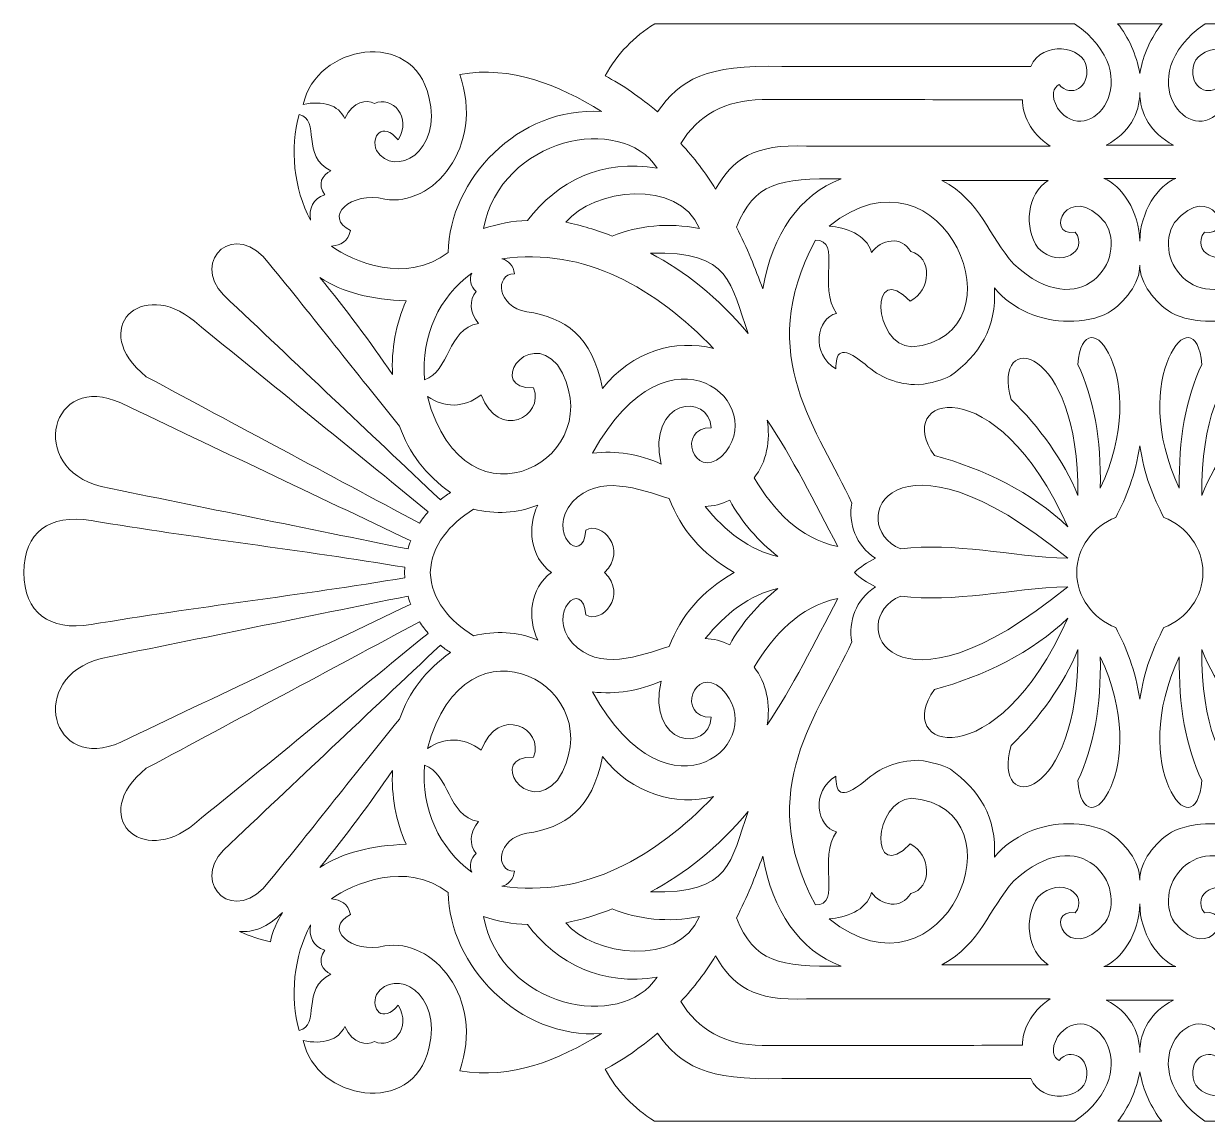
# Model space of a CAD drawing. Header units: millimetres. Extents: x -1200 to 1200, y -590 to 590.
# Drawn here: x -1200 to 73, y -590 to 590 of the extents above; entities that cross this region are included whole.
import ezdxf

# ---------------------------------------------------------------- set-up
doc = ezdxf.new("R2010")
doc.units = ezdxf.units.MM
doc.header["$MEASUREMENT"] = 0
doc.layers.add('Layer 1', color=7, linetype='Continuous')

msp = doc.modelspace()

# ---------------------------------------------------------------- linework, layer by layer
at = {"layer": 'Layer 1', "color": 250, "lineweight": 20}
for points, knots in [([(-764.5402, 511.4964), (-749.1203, 451.394), (-801.4319, 423.568), (-820.7115, 453.7083), (-827.1364, 469.326), (-814.4707, 485.1188), (-797.5821, 465.1618), (-781.8081, 489.6138), (-804.1816, 512.7126), (-822.9916, 504.2164), (-831.8153, 508.5101), (-845.455, 507.2917), (-854.8546, 488.0688), (-861.4617, 502.7357), (-878.7166, 507.4204), (-899.4601, 503.167), (-886.0508, 567.1443), (-781.3156, 585.7772), (-764.5402, 511.4964)], [0, 0, 0, 0, 0.166666667, 0.166666667, 0.166666667, 0.333333333, 0.333333333, 0.333333333, 0.5, 0.5, 0.5, 0.666666667, 0.666666667, 0.666666667, 0.833333333, 0.833333333, 0.833333333, 1, 1, 1, 1]), ([(-70.2393, 589.9734), (12.3614, 532.3275), (-54.8075, 452.8425), (-88.5153, 499.0153), (-96.103, 512.9263), (-93.1711, 521.5096), (-86.857, 524.4098), (-74.5289, 510.11), (-53.5604, 521.211), (-57.3937, 543.1474), (-60.6829, 566.3179), (-105.4246, 572.1525), (-117.1788, 543.922), (-206.4481, 543.9209), (-295.7174, 543.9209), (-384.9855, 543.922), (-466.5146, 546.3867), (-494.28, 529.8421), (-518.4797, 495.1446), (-537.3161, 510.7581), (-556.1536, 524.4368), (-574.9888, 533.8559), (-561.9906, 557.7096), (-543.7234, 575.9174), (-521.5803, 589.9734), (-521.5803, 589.9734), (-70.2393, 589.9734), (-70.2393, 589.9734)], [0, 0, 0, 0, 0.111111111, 0.111111111, 0.111111111, 0.222222222, 0.222222222, 0.222222222, 0.333333333, 0.333333333, 0.333333333, 0.444444444, 0.444444444, 0.444444444, 0.555555556, 0.555555556, 0.555555556, 0.666666667, 0.666666667, 0.666666667, 0.777777778, 0.777777778, 0.777777778, 0.888888889, 0.888888889, 0.888888889, 1, 1, 1, 1]), ([(23.7998, 589.9734), (11.9479, 575.3741), (3.7801, 557.1798), (-0.05, 536.5258), (-3.8789, 557.1798), (-12.0478, 575.3741), (-23.8986, 589.9734), (-23.8986, 589.9734), (23.7998, 589.9734), (23.7998, 589.9734)], [0, 0, 0, 0, 0.333333333, 0.333333333, 0.333333333, 0.666666667, 0.666666667, 0.666666667, 1, 1, 1, 1]), ([(521.4804, 589.9734), (543.6236, 575.9174), (561.8907, 557.7096), (574.8888, 533.8559), (556.0536, 524.4368), (537.2161, 510.7581), (518.3798, 495.1446), (494.18, 529.8421), (466.4147, 546.3867), (384.8866, 543.922), (295.6174, 543.9209), (206.3493, 543.9209), (117.079, 543.922), (105.3246, 572.1525), (60.5831, 566.3179), (57.2937, 543.1474), (53.4615, 521.211), (74.4289, 510.11), (86.757, 524.4098), (93.0712, 521.5096), (96.003, 512.9263), (88.4153, 499.0153), (54.7075, 452.8425), (-12.4603, 532.3275), (70.1394, 589.9734), (70.1394, 589.9734), (521.4804, 589.9734), (521.4804, 589.9734)], [0, 0, 0, 0, 0.111111111, 0.111111111, 0.111111111, 0.222222222, 0.222222222, 0.222222222, 0.333333333, 0.333333333, 0.333333333, 0.444444444, 0.444444444, 0.444444444, 0.555555556, 0.555555556, 0.555555556, 0.666666667, 0.666666667, 0.666666667, 0.777777778, 0.777777778, 0.777777778, 0.888888889, 0.888888889, 0.888888889, 1, 1, 1, 1]), ([(-731.1218, 535.4993), (-675.0834, 544.9361), (-625.9272, 524.4461), (-578.6982, 495.5759), (-668.5574, 501.2933), (-742.3267, 422.221), (-743.6594, 343.9917), (-789.0863, 309.2922), (-846.0496, 334.3569), (-869.0295, 350.8528), (-858.6923, 352.1003), (-851.8734, 355.2192), (-848.5744, 367.695), (-878.2691, 381.5252), (-849.0164, 410.4295), (-811.6221, 401.3816), (-760.5961, 392.4395), (-704.0683, 457.1083), (-731.1218, 535.4993)], [0, 0, 0, 0, 0.166666667, 0.166666667, 0.166666667, 0.333333333, 0.333333333, 0.333333333, 0.5, 0.5, 0.5, 0.666666667, 0.666666667, 0.666666667, 0.833333333, 0.833333333, 0.833333333, 1, 1, 1, 1]), ([(36.0006, 459.5283), (11.9676, 459.5283), (-12.0675, 459.5283), (-36.1006, 459.5283), (-11.8591, 472.2562), (-0.062, 492.7836), (-0.05, 516.0483), (-0.0379, 492.7836), (11.7592, 472.2562), (36.0006, 459.5283)], [0, 0, 0, 0, 0.333333333, 0.333333333, 0.333333333, 0.666666667, 0.666666667, 0.666666667, 1, 1, 1, 1]), ([(-96.4088, 458.28), (-183.6962, 458.28), (-270.9835, 458.28), (-358.2709, 458.28), (-414.906, 461.0433), (-438.2689, 444.0994), (-456.1071, 412.0326), (-466.7713, 429.4917), (-479.2407, 445.8145), (-493.5155, 460.9997), (-475.5478, 491.4792), (-445.5506, 507.7407), (-406.2282, 508.507), (-312.8668, 508.3898), (-219.5055, 508.2716), (-126.144, 508.1534), (-126.2099, 492.4994), (-118.2066, 472.8245), (-96.4088, 458.28)], [0, 0, 0, 0, 0.166666667, 0.166666667, 0.166666667, 0.333333333, 0.333333333, 0.333333333, 0.5, 0.5, 0.5, 0.666666667, 0.666666667, 0.666666667, 0.833333333, 0.833333333, 0.833333333, 1, 1, 1, 1]), ([(-876.332, 405.8112), (-889.7634, 402.0141), (-893.2391, 390.8996), (-891.7508, 378.74), (-909.8315, 412.4059), (-913.8699, 456.4851), (-903.8659, 492.234), (-880.3704, 487.2009), (-902.5805, 446.7663), (-869.7239, 431.8423), (-879.4525, 427.1577), (-884.4089, 417.9595), (-876.332, 405.8112)], [0, 0, 0, 0, 0.25, 0.25, 0.25, 0.5, 0.5, 0.5, 0.75, 0.75, 0.75, 1, 1, 1, 1]), ([(-518.8273, 434.757), (-578.1892, 444.7869), (-625.8493, 420.8098), (-658.5315, 378.3305), (-674.274, 378.2278), (-690.0151, 374.7138), (-705.7563, 369.6496), (-686.5724, 468.0848), (-557.9084, 494.0247), (-518.8273, 434.757)], [0, 0, 0, 0, 0.333333333, 0.333333333, 0.333333333, 0.666666667, 0.666666667, 0.666666667, 1, 1, 1, 1]), ([(-288.3534, 343.887), (-294.4779, 364.1001), (-316.3316, 370.5952), (-334.1622, 372.3621), (-209.6507, 471.6123), (-121.2754, 254.3411), (-245.0553, 242.4427), (-287.8346, 244.6284), (-290.5558, 336.9783), (-246.9374, 291.6816), (-224.1372, 302.6581), (-223.047, 339.558), (-246.3101, 345.0732), (-255.9323, 362.1311), (-278.7324, 358.3993), (-288.3534, 343.887)], [0, 0, 0, 0, 0.2, 0.2, 0.2, 0.4, 0.4, 0.4, 0.6, 0.6, 0.6, 0.8, 0.8, 0.8, 1, 1, 1, 1]), ([(-617.2109, 376.4703), (-588.5166, 411.8666), (-495.9274, 424.7842), (-473.5714, 369.6496), (-507.6226, 376.6258), (-538.5598, 372.8017), (-567.3639, 361.5888), (-583.9792, 368.2021), (-600.5957, 373.1636), (-617.2109, 376.4703)], [0, 0, 0, 0, 0.333333333, 0.333333333, 0.333333333, 0.666666667, 0.666666667, 0.666666667, 1, 1, 1, 1]), ([(-321.06, 423.0433), (-366.125, 406.2062), (-395.0739, 363.7963), (-405.4418, 304.8398), (-413.4999, 326.9659), (-422.43, 349.0932), (-433.7742, 371.2205), (-414.5802, 418.8003), (-388.0949, 423.992), (-321.06, 423.0433)], [0, 0, 0, 0, 0.333333333, 0.333333333, 0.333333333, 0.666666667, 0.666666667, 0.666666667, 1, 1, 1, 1]), ([(-98.5114, 421.5429), (-121.6352, 407.0524), (-124.9036, 370.7041), (-109.4278, 348.6266), (-84.6886, 325.2385), (-54.6133, 346.1049), (-69.408, 365.8244), (-104.3343, 360.5509), (-76.9275, 423.148), (-37.3937, 376.1426), (-11.9271, 337.3919), (-62.859, 264.7058), (-135.6216, 331.4298), (-162.7858, 362.156), (-170.3055, 398.3839), (-212.7503, 421.5429), (-174.6707, 421.5429), (-136.5899, 421.5429), (-98.5114, 421.5429)], [0, 0, 0, 0, 0.166666667, 0.166666667, 0.166666667, 0.333333333, 0.333333333, 0.333333333, 0.5, 0.5, 0.5, 0.666666667, 0.666666667, 0.666666667, 0.833333333, 0.833333333, 0.833333333, 1, 1, 1, 1]), ([(38.6483, 423.5213), (20.0203, 416.7483), (-0.0379, 387.3939), (-0.05, 356.2333), (-0.062, 387.3939), (-20.1202, 416.7483), (-38.7482, 423.5213), (-12.9493, 423.5213), (12.8484, 423.5213), (38.6483, 423.5213)], [0, 0, 0, 0, 0.333333333, 0.333333333, 0.333333333, 0.666666667, 0.666666667, 0.666666667, 1, 1, 1, 1]), ([(98.4115, 421.5429), (136.4899, 421.5429), (174.5708, 421.5429), (212.6504, 421.5429), (170.2056, 398.3839), (162.6859, 362.156), (135.5216, 331.4298), (62.7602, 264.7058), (11.8272, 337.3919), (37.2938, 376.1426), (76.8277, 423.148), (104.2343, 360.5509), (69.3081, 365.8244), (54.5135, 346.1049), (84.5886, 325.2385), (109.328, 348.6266), (124.8037, 370.7041), (121.5352, 407.0524), (98.4115, 421.5429)], [0, 0, 0, 0, 0.166666667, 0.166666667, 0.166666667, 0.333333333, 0.333333333, 0.333333333, 0.5, 0.5, 0.5, 0.666666667, 0.666666667, 0.666666667, 0.833333333, 0.833333333, 0.833333333, 1, 1, 1, 1]), ([(-741.1509, 85.8836), (-745.1642, 83.3245), (-748.3865, 81.1045), (-752.0728, 78.0302), (-829.7807, 151.4576), (-907.4875, 224.8851), (-985.1944, 298.3136), (-1020.8533, 335.2808), (-972.7349, 381.2058), (-935.6533, 331.4879), (-890.0102, 275.5455), (-841.5373, 213.3589), (-795.8942, 157.4156), (-786.2073, 128.4904), (-767.7492, 105.1914), (-741.1509, 85.8836)], [0, 0, 0, 0, 0.2, 0.2, 0.2, 0.4, 0.4, 0.4, 0.6, 0.6, 0.6, 0.8, 0.8, 0.8, 1, 1, 1, 1]), ([(348.6771, 357.0981), (416.1442, 232.7561), (344.0584, 151.3715), (309.6487, 74.4239), (313.3773, 52.6772), (305.7952, 29.3595), (284.2252, 15.3248), (293.1563, 10.9474), (300.6591, 5.8196), (306.7334, -0.0582), (300.6592, -5.9369), (293.1566, -11.0649), (284.2255, -15.4423), (305.7953, -29.4772), (313.3773, -52.7947), (309.6487, -74.5413), (344.0584, -151.49), (416.1442, -232.8735), (348.6771, -357.2155), (319.7205, -358.4057), (346.7884, -306.6317), (326.0151, -278.6616), (347.6285, -274.1002), (354.1325, -234.6238), (326.6447, -219.1512), (326.8552, -235.0209), (323.2874, -246.7252), (295.1699, -223.9127), (279.6448, -209.8265), (260.7591, -202.0902), (237.8877, -201.8932), (223.343, -203.5782), (212.6285, -207.0735), (203.6555, -211.3932), (173.0835, -233.2633), (153.361, -263.019), (156.319, -306.022), (137.1712, -282.7137), (105.7775, -269.9724), (76.4394, -270.1289), (61.2916, -270.1798), (45.3024, -273.1609), (33.9802, -279.0742), (15.8646, -290.5786), (-0.0379, -310.8176), (-0.05, -330.6192), (-0.062, -310.8176), (-15.9644, -290.5786), (-34.0802, -279.0742), (-45.4024, -273.1609), (-61.3915, -270.1798), (-76.5394, -270.1289), (-105.8774, -269.9724), (-137.271, -282.7137), (-156.4189, -306.022), (-153.4598, -263.019), (-173.1834, -233.2633), (-203.7554, -211.3932), (-212.7284, -207.0735), (-223.4419, -203.5782), (-237.9865, -201.8932), (-260.8591, -202.0902), (-279.7436, -209.8265), (-295.2699, -223.9127), (-323.3873, -246.7252), (-326.9551, -235.0209), (-326.7446, -219.1512), (-354.2325, -234.6238), (-347.7273, -274.1002), (-326.1151, -278.6616), (-346.8884, -306.6317), (-319.8205, -358.4057), (-348.777, -357.2155), (-416.2441, -232.8735), (-344.1584, -151.49), (-309.7486, -74.5413), (-313.4772, -52.7947), (-305.8953, -29.4772), (-284.3254, -15.4423), (-293.2562, -11.0649), (-300.7586, -5.9369), (-306.8322, -0.0582), (-300.7585, 5.8196), (-293.256, 10.9474), (-284.3249, 15.3247), (-305.8952, 29.3595), (-313.4772, 52.6772), (-309.7486, 74.4239), (-344.1584, 151.3715), (-416.2441, 232.7561), (-348.777, 357.0981), (-319.8205, 358.2873), (-346.8884, 306.5143), (-326.1151, 278.5442), (-347.7273, 273.9818), (-354.2325, 234.5064), (-326.7446, 219.0339), (-326.9551, 234.9035), (-323.3873, 246.6069), (-295.2699, 223.7942), (-279.7436, 209.7091), (-260.8591, 201.9728), (-237.9865, 201.7759), (-223.4419, 203.4598), (-212.7284, 206.9562), (-203.7554, 211.2759), (-173.1834, 233.146), (-153.4598, 262.9016), (-156.4189, 305.9047), (-137.271, 282.5963), (-105.8774, 269.854), (-76.5394, 270.0106), (-61.3915, 270.0624), (-45.4024, 273.0435), (-34.0802, 278.9568), (-15.9644, 290.4601), (-0.062, 310.6992), (-0.05, 330.5018), (-0.0379, 310.6992), (15.8646, 290.4601), (33.9802, 278.9568), (45.3024, 273.0435), (61.2916, 270.0624), (76.4394, 270.0106), (105.7775, 269.854), (137.1712, 282.5963), (156.319, 305.9047), (153.361, 262.9016), (173.0835, 233.146), (203.6555, 211.2759), (212.6285, 206.9562), (223.343, 203.4598), (237.8877, 201.7759), (260.7591, 201.9728), (279.6448, 209.7091), (295.1699, 223.7942), (323.2874, 246.6069), (326.8552, 234.9035), (326.6447, 219.0339), (354.1325, 234.5064), (347.6285, 273.9818), (326.0151, 278.5442), (346.7884, 306.5143), (319.7205, 358.2873), (348.6771, 357.0981)], [0, 0, 0, 0, 0.020833333, 0.020833333, 0.020833333, 0.041666667, 0.041666667, 0.041666667, 0.0625, 0.0625, 0.0625, 0.083333333, 0.083333333, 0.083333333, 0.104166667, 0.104166667, 0.104166667, 0.125, 0.125, 0.125, 0.145833333, 0.145833333, 0.145833333, 0.166666667, 0.166666667, 0.166666667, 0.1875, 0.1875, 0.1875, 0.208333333, 0.208333333, 0.208333333, 0.229166667, 0.229166667, 0.229166667, 0.25, 0.25, 0.25, 0.270833333, 0.270833333, 0.270833333, 0.291666667, 0.291666667, 0.291666667, 0.3125, 0.3125, 0.3125, 0.333333333, 0.333333333, 0.333333333, 0.354166667, 0.354166667, 0.354166667, 0.375, 0.375, 0.375, 0.395833333, 0.395833333, 0.395833333, 0.416666667, 0.416666667, 0.416666667, 0.4375, 0.4375, 0.4375, 0.458333333, 0.458333333, 0.458333333, 0.479166667, 0.479166667, 0.479166667, 0.5, 0.5, 0.5, 0.520833333, 0.520833333, 0.520833333, 0.541666667, 0.541666667, 0.541666667, 0.5625, 0.5625, 0.5625, 0.583333333, 0.583333333, 0.583333333, 0.604166667, 0.604166667, 0.604166667, 0.625, 0.625, 0.625, 0.645833333, 0.645833333, 0.645833333, 0.666666667, 0.666666667, 0.666666667, 0.6875, 0.6875, 0.6875, 0.708333333, 0.708333333, 0.708333333, 0.729166667, 0.729166667, 0.729166667, 0.75, 0.75, 0.75, 0.770833333, 0.770833333, 0.770833333, 0.791666667, 0.791666667, 0.791666667, 0.8125, 0.8125, 0.8125, 0.833333333, 0.833333333, 0.833333333, 0.854166667, 0.854166667, 0.854166667, 0.875, 0.875, 0.875, 0.895833333, 0.895833333, 0.895833333, 0.916666667, 0.916666667, 0.916666667, 0.9375, 0.9375, 0.9375, 0.958333333, 0.958333333, 0.958333333, 0.979166667, 0.979166667, 0.979166667, 1, 1, 1, 1]), ([(-685.8001, 337.0643), (-596.3269, 350.1042), (-520.2565, 305.0357), (-458.3215, 240.7204), (-499.0653, 251.3341), (-545.9764, 238.1438), (-577.8239, 197.7092), (-588.5397, 254.6273), (-618.2639, 274.2203), (-659.1096, 280.2903), (-691.0615, 285.5495), (-694.0962, 320.9147), (-672.4543, 321.007), (-673.3, 329.9232), (-678.8563, 335.4851), (-685.8001, 337.0643)], [0, 0, 0, 0, 0.2, 0.2, 0.2, 0.4, 0.4, 0.4, 0.6, 0.6, 0.6, 0.8, 0.8, 0.8, 1, 1, 1, 1]), ([(-526.0783, 343.1923), (-438.7833, 345.6881), (-440.6248, 310.3425), (-421.0854, 256.7684), (-453.4759, 295.713), (-489.7985, 323.9829), (-526.0783, 343.1923)], [0, 0, 0, 0, 0.5, 0.5, 0.5, 1, 1, 1, 1]), ([(-711.2051, 267.6579), (-745.2399, 261.4095), (-741.559, 215.9398), (-769.1829, 207.1957), (-772.3657, 255.3582), (-753.4197, 295.9733), (-718.3771, 321.9049), (-720.9326, 315.3123), (-719.7152, 307.294), (-713.5951, 302.1273), (-721.0336, 292.6583), (-720.8647, 279.8611), (-711.2051, 267.6579)], [0, 0, 0, 0, 0.25, 0.25, 0.25, 0.5, 0.5, 0.5, 0.75, 0.75, 0.75, 1, 1, 1, 1]), ([(-765.1456, 65.3428), (-768.4359, 61.4565), (-771.5157, 57.2736), (-774.4781, 52.9239), (-872.3956, 105.4248), (-970.3132, 157.9278), (-1068.2294, 210.4298), (-1131.6385, 261.845), (-1072.9194, 317.1757), (-1016.5528, 270.1402), (-932.75, 201.8743), (-848.9473, 133.6085), (-765.1456, 65.3428)], [0, 0, 0, 0, 0.25, 0.25, 0.25, 0.5, 0.5, 0.5, 0.75, 0.75, 0.75, 1, 1, 1, 1]), ([(-881.4914, 317.0772), (-857.1951, 300.7751), (-825.5713, 293.379), (-788.9339, 292.0766), (-799.8448, 266.8687), (-804.9131, 239.3683), (-803.4785, 212.7005), (-827.8306, 249.0031), (-853.6141, 282.4419), (-881.4914, 317.0772)], [0, 0, 0, 0, 0.333333333, 0.333333333, 0.333333333, 0.666666667, 0.666666667, 0.666666667, 1, 1, 1, 1]), ([(-66.6782, 223.4273), (-60.4681, 302.3337), (13.6774, 208.3572), (-42.5168, 90.5746), (-41.4486, 143.0164), (-49.6669, 187.922), (-66.6782, 223.4273)], [0, 0, 0, 0, 0.5, 0.5, 0.5, 1, 1, 1, 1]), ([(42.4178, 90.5746), (-13.7775, 208.3572), (60.3691, 302.3337), (66.578, 223.4273), (49.5667, 187.922), (41.3484, 143.0164), (42.4178, 90.5746)], [0, 0, 0, 0, 0.5, 0.5, 0.5, 1, 1, 1, 1]), ([(-514.5893, 116.6005), (-538.3043, 127.2689), (-563.0545, 131.0826), (-588.5134, 128.3515), (-504.6622, 279.5924), (-394.758, 178.5712), (-449.8236, 124.6405), (-479.596, 98.6663), (-498.7878, 155.7721), (-460.9451, 155.5637), (-463.1266, 194.1143), (-530.7264, 186.6932), (-514.5893, 116.6005)], [0, 0, 0, 0, 0.25, 0.25, 0.25, 0.5, 0.5, 0.5, 0.75, 0.75, 0.75, 1, 1, 1, 1]), ([(-626.0566, 223.3059), (-563.6852, 124.8177), (-725.7224, 34.3283), (-765.9112, 189.1849), (-747.565, 176.8852), (-727.4136, 176.4581), (-708.1648, 190.8916), (-689.6674, 141.5584), (-639.7413, 167.575), (-651.7721, 198.5687), (-702.1873, 196.4711), (-659.7041, 262.2235), (-626.0566, 223.3059)], [0, 0, 0, 0, 0.25, 0.25, 0.25, 0.5, 0.5, 0.5, 0.75, 0.75, 0.75, 1, 1, 1, 1]), ([(-138.2878, 185.981), (-160.1338, 262.6229), (-65.236, 246.858), (-66.5553, 82.8331), (-82.177, 120.7772), (-107.7959, 156.2036), (-138.2878, 185.981)], [0, 0, 0, 0, 0.5, 0.5, 0.5, 1, 1, 1, 1]), ([(138.1877, 185.981), (107.6957, 156.2036), (82.0768, 120.7772), (66.4551, 82.8331), (65.1357, 246.858), (160.0337, 262.6229), (138.1877, 185.981)], [0, 0, 0, 0, 0.5, 0.5, 0.5, 1, 1, 1, 1]), ([(-783.9589, 34.0608), (-784.9679, 31.2891), (-786.0396, 28.2168), (-786.8402, 25.2482), (-896.6721, 47.5331), (-1006.8188, 70.0035), (-1116.6519, 92.2884), (-1197.2312, 112.8936), (-1170.7523, 216.6687), (-1095.5078, 182.1972), (-991.8278, 132.8184), (-887.639, 83.4395), (-783.9589, 34.0608)], [0, 0, 0, 0, 0.25, 0.25, 0.25, 0.5, 0.5, 0.5, 0.75, 0.75, 0.75, 1, 1, 1, 1]), ([(-220.871, 125.5738), (-267.0066, 189.5147), (-155.8805, 223.3174), (-77.406, 49.2109), (-115.7335, 85.7064), (-168.0757, 111.8733), (-220.871, 125.5738)], [0, 0, 0, 0, 0.5, 0.5, 0.5, 1, 1, 1, 1]), ([(-257.1673, 25.2391), (-318.3081, 51.6776), (-266.5471, 170.9502), (-77.5836, 15.2185), (-140.4596, 17.4188), (-198.5118, 32.7264), (-257.1673, 25.2391)], [0, 0, 0, 0, 0.5, 0.5, 0.5, 1, 1, 1, 1]), ([(-400.8286, 163.7644), (-374.0592, 124.3222), (-349.5371, 75.1196), (-324.7736, 27.8684), (-366.7655, 36.9464), (-392.9745, 66.4408), (-414.7656, 101.6515), (-401.4923, 117.8384), (-396.7135, 143.0608), (-400.8286, 163.7644)], [0, 0, 0, 0, 0.333333333, 0.333333333, 0.333333333, 0.666666667, 0.666666667, 0.666666667, 1, 1, 1, 1]), ([(-0.0501, 136.1926), (4.6288, 105.3606), (14.4045, 80.4815), (25.9111, 59.1588), (50.4321, 49.4971), (67.7428, 26.585), (67.7428, -0.0259), (67.7428, -26.6388), (50.4321, -49.5499), (25.9111, -59.2116), (14.4045, -80.5343), (4.6288, -105.4134), (-0.0501, -136.2454), (-4.7279, -105.4134), (-14.5048, -80.5343), (-26.0112, -59.2116), (-50.5323, -49.5499), (-67.8429, -26.6388), (-67.8429, -0.0259), (-67.8429, 26.585), (-50.5323, 49.4971), (-26.0112, 59.1588), (-14.5048, 80.4815), (-4.7279, 105.3606), (-0.0501, 136.1926)], [0, 0, 0, 0, 0.125, 0.125, 0.125, 0.25, 0.25, 0.25, 0.375, 0.375, 0.375, 0.5, 0.5, 0.5, 0.625, 0.625, 0.625, 0.75, 0.75, 0.75, 0.875, 0.875, 0.875, 1, 1, 1, 1]), ([(-575.4297, -0.0582), (-550.2636, 24.4612), (-579.162, 56.0439), (-595.7094, 45.4769), (-598.5446, 4.8888), (-638.6686, 43.2083), (-610.1016, 75.7821), (-581.3172, 106.7053), (-538.1408, 89.3882), (-506.0849, 79.4931), (-493.2062, 46.4163), (-471.6455, 20.2348), (-436.0852, -0.0582), (-471.6455, -20.3532), (-493.2062, -46.5347), (-506.0849, -79.6105), (-538.1408, -89.5056), (-581.3172, -106.8227), (-610.1016, -75.8995), (-638.6686, -43.3266), (-598.5446, -5.0062), (-595.7094, -45.5943), (-579.162, -56.1623), (-550.2636, -24.5796), (-575.4297, -0.0582)], [0, 0, 0, 0, 0.125, 0.125, 0.125, 0.25, 0.25, 0.25, 0.375, 0.375, 0.375, 0.5, 0.5, 0.5, 0.625, 0.625, 0.625, 0.75, 0.75, 0.75, 0.875, 0.875, 0.875, 1, 1, 1, 1]), ([(-440.9966, 77.6195), (-428.4537, 54.7716), (-409.8838, 33.2903), (-389.2323, 17.2869), (-419.6882, 23.5021), (-445.6425, 44.6971), (-467.3482, 70.9119), (-458.5651, 71.2313), (-449.7808, 73.4667), (-440.9966, 77.6195)], [0, 0, 0, 0, 0.333333333, 0.333333333, 0.333333333, 0.666666667, 0.666666667, 0.666666667, 1, 1, 1, 1]), ([(-647.4222, 72.5036), (-658.3584, 48.9578), (-656.4433, 16.9966), (-632.5737, -0.0582), (-656.4433, -17.115), (-658.3584, -49.0752), (-647.4222, -72.6219), (-669.7738, -63.2639), (-692.7637, -62.6594), (-716.392, -68.0938), (-742.057, -52.2075), (-761.774, -29.227), (-762.8511, -0.0582), (-761.774, 29.1096), (-742.057, 52.0891), (-716.392, 67.9754), (-692.7637, 62.5421), (-669.7738, 63.1455), (-647.4222, 72.5036)], [0, 0, 0, 0, 0.166666667, 0.166666667, 0.166666667, 0.333333333, 0.333333333, 0.333333333, 0.5, 0.5, 0.5, 0.666666667, 0.666666667, 0.666666667, 0.833333333, 0.833333333, 0.833333333, 1, 1, 1, 1]), ([(-790.4958, -0.0582), (-790.4958, -0.0582), (-790.2874, -5.6802), (-790.2874, -5.6802), (-900.83, -24.3172), (-1017.1155, -37.3334), (-1127.6582, -55.9704), (-1172.6311, -63.2867), (-1199.4095, -43.2333), (-1200.05, -0.0582), (-1199.4095, 43.116), (-1172.6311, 63.1693), (-1127.6582, 55.853), (-1017.1155, 37.2149), (-900.83, 24.1989), (-790.2874, 5.5617), (-790.2874, 5.5617), (-790.4958, -0.0582), (-790.4958, -0.0582)], [0, 0, 0, 0, 0.166666667, 0.166666667, 0.166666667, 0.333333333, 0.333333333, 0.333333333, 0.5, 0.5, 0.5, 0.666666667, 0.666666667, 0.666666667, 0.833333333, 0.833333333, 0.833333333, 1, 1, 1, 1]), ([(-786.8402, -25.3656), (-786.0396, -28.3341), (-784.9679, -31.4075), (-783.9589, -34.1782), (-887.639, -83.558), (-991.8278, -132.9368), (-1095.5078, -182.3146), (-1170.7523, -216.7871), (-1197.2312, -113.012), (-1116.6519, -92.4058), (-1006.8188, -70.1209), (-896.6721, -47.6505), (-786.8402, -25.3656)], [0, 0, 0, 0, 0.25, 0.25, 0.25, 0.5, 0.5, 0.5, 0.75, 0.75, 0.75, 1, 1, 1, 1]), ([(-389.2323, -17.4053), (-409.8838, -33.4087), (-428.4537, -54.89), (-440.9966, -77.7379), (-449.7808, -73.5841), (-458.5651, -71.3486), (-467.3482, -71.0293), (-445.6425, -44.8145), (-419.6882, -23.6205), (-389.2323, -17.4053)], [0, 0, 0, 0, 0.333333333, 0.333333333, 0.333333333, 0.666666667, 0.666666667, 0.666666667, 1, 1, 1, 1]), ([(-257.1673, -25.2928), (-198.5118, -32.7803), (-140.4596, -17.4727), (-77.5836, -15.2712), (-266.5471, -171.0041), (-318.3081, -51.7304), (-257.1673, -25.2928)], [0, 0, 0, 0, 0.5, 0.5, 0.5, 1, 1, 1, 1]), ([(-765.9112, -189.3033), (-725.7224, -34.4456), (-563.6852, -124.9362), (-626.0566, -223.4233), (-659.7041, -262.3419), (-702.1873, -196.5895), (-651.7721, -198.6861), (-639.7413, -167.6934), (-689.6674, -141.6758), (-708.1648, -191.009), (-727.4136, -176.5755), (-747.565, -177.0026), (-765.9112, -189.3033)], [0, 0, 0, 0, 0.25, 0.25, 0.25, 0.5, 0.5, 0.5, 0.75, 0.75, 0.75, 1, 1, 1, 1]), ([(-414.7656, -101.7689), (-392.9745, -66.5582), (-366.7655, -37.0648), (-324.7736, -27.9858), (-349.5371, -75.2369), (-374.0592, -124.4396), (-400.8286, -163.8829), (-396.7135, -143.1782), (-401.4923, -117.9568), (-414.7656, -101.7689)], [0, 0, 0, 0, 0.333333333, 0.333333333, 0.333333333, 0.666666667, 0.666666667, 0.666666667, 1, 1, 1, 1]), ([(-77.406, -49.2637), (-155.8805, -223.3702), (-267.0066, -189.5686), (-220.871, -125.6265), (-168.0757, -111.9261), (-115.7335, -85.7592), (-77.406, -49.2637)], [0, 0, 0, 0, 0.5, 0.5, 0.5, 1, 1, 1, 1]), ([(-765.1456, -65.4601), (-848.9473, -133.727), (-932.75, -201.9917), (-1016.5528, -270.2586), (-1072.9194, -317.2941), (-1131.6385, -261.9635), (-1068.2294, -210.5472), (-970.3132, -158.0452), (-872.3956, -105.5431), (-774.4781, -53.0413), (-771.5157, -57.391), (-768.4359, -61.5749), (-765.1456, -65.4601)], [0, 0, 0, 0, 0.25, 0.25, 0.25, 0.5, 0.5, 0.5, 0.75, 0.75, 0.75, 1, 1, 1, 1]), ([(-741.1509, -86.001), (-767.7492, -105.3088), (-786.2073, -128.6089), (-795.8942, -157.5329), (-841.5373, -213.4774), (-890.0102, -275.6628), (-935.6533, -331.6063), (-972.7349, -381.3232), (-1020.8533, -335.3982), (-985.1944, -298.431), (-907.4875, -225.0035), (-829.7807, -151.576), (-752.0728, -78.1486), (-748.3865, -81.2218), (-745.1642, -83.4429), (-741.1509, -86.001)], [0, 0, 0, 0, 0.2, 0.2, 0.2, 0.4, 0.4, 0.4, 0.6, 0.6, 0.6, 0.8, 0.8, 0.8, 1, 1, 1, 1]), ([(-66.5553, -82.8859), (-65.236, -246.9119), (-160.1338, -262.6756), (-138.2878, -186.0338), (-107.7959, -156.2574), (-82.177, -120.83), (-66.5553, -82.8859)], [0, 0, 0, 0, 0.5, 0.5, 0.5, 1, 1, 1, 1]), ([(66.4551, -82.8859), (82.0768, -120.83), (107.6957, -156.2574), (138.1877, -186.0338), (160.0337, -262.6756), (65.1357, -246.9119), (66.4551, -82.8859)], [0, 0, 0, 0, 0.5, 0.5, 0.5, 1, 1, 1, 1]), ([(-588.5134, -128.4689), (-563.0545, -131.2), (-538.3043, -127.3863), (-514.5893, -116.7179), (-530.7264, -186.8106), (-463.1266, -194.2316), (-460.9451, -155.6821), (-498.7878, -155.8895), (-479.596, -98.7837), (-449.8236, -124.7589), (-394.758, -178.6886), (-504.6622, -279.7098), (-588.5134, -128.4689)], [0, 0, 0, 0, 0.25, 0.25, 0.25, 0.5, 0.5, 0.5, 0.75, 0.75, 0.75, 1, 1, 1, 1]), ([(-42.5168, -90.6274), (13.6774, -208.41), (-60.4681, -302.3865), (-66.6782, -223.4812), (-49.6669, -187.9759), (-41.4486, -143.0692), (-42.5168, -90.6274)], [0, 0, 0, 0, 0.5, 0.5, 0.5, 1, 1, 1, 1]), ([(42.4178, -90.6274), (41.3484, -143.0692), (49.5667, -187.9759), (66.578, -223.4812), (60.3691, -302.3865), (-13.7775, -208.41), (42.4178, -90.6274)], [0, 0, 0, 0, 0.5, 0.5, 0.5, 1, 1, 1, 1]), ([(-458.3215, -240.8378), (-520.2565, -305.1541), (-596.3269, -350.2216), (-685.8001, -337.1817), (-678.8563, -335.6035), (-673.3, -330.0406), (-672.4543, -321.1254), (-694.0962, -321.0321), (-691.0615, -285.6668), (-659.1096, -280.4077), (-618.2639, -274.3387), (-588.5397, -254.7446), (-577.8239, -197.8276), (-545.9764, -238.2612), (-499.0653, -251.4525), (-458.3215, -240.8378)], [0, 0, 0, 0, 0.2, 0.2, 0.2, 0.4, 0.4, 0.4, 0.6, 0.6, 0.6, 0.8, 0.8, 0.8, 1, 1, 1, 1]), ([(-803.4785, -212.819), (-804.9131, -239.4868), (-799.8448, -266.9871), (-788.9339, -292.195), (-825.5713, -293.4964), (-857.1951, -300.8925), (-881.4914, -317.1946), (-853.6141, -282.5593), (-827.8306, -249.1216), (-803.4785, -212.819)], [0, 0, 0, 0, 0.333333333, 0.333333333, 0.333333333, 0.666666667, 0.666666667, 0.666666667, 1, 1, 1, 1]), ([(-711.2051, -267.7752), (-720.8647, -279.9795), (-721.0336, -292.7758), (-713.5951, -302.2447), (-719.7152, -307.4114), (-720.9326, -315.4308), (-718.3771, -322.0223), (-753.4197, -296.0907), (-772.3657, -255.4766), (-769.1829, -207.3131), (-741.559, -216.0572), (-745.2399, -261.528), (-711.2051, -267.7752)], [0, 0, 0, 0, 0.25, 0.25, 0.25, 0.5, 0.5, 0.5, 0.75, 0.75, 0.75, 1, 1, 1, 1]), ([(-288.3534, -344.0044), (-278.7324, -358.5167), (-255.9323, -362.2485), (-246.3101, -345.1906), (-223.047, -339.6753), (-224.1372, -302.7755), (-246.9374, -291.8), (-290.5558, -337.0966), (-287.8346, -244.7458), (-245.0553, -242.5611), (-121.2754, -254.4595), (-209.6507, -471.7297), (-334.1622, -372.4795), (-316.3316, -370.7126), (-294.4779, -364.2185), (-288.3534, -344.0044)], [0, 0, 0, 0, 0.2, 0.2, 0.2, 0.4, 0.4, 0.4, 0.6, 0.6, 0.6, 0.8, 0.8, 0.8, 1, 1, 1, 1]), ([(-421.0854, -256.8858), (-440.6248, -310.4609), (-438.7833, -345.8054), (-526.0783, -343.3097), (-489.7985, -324.1002), (-453.4759, -295.8315), (-421.0854, -256.8858)], [0, 0, 0, 0, 0.5, 0.5, 0.5, 1, 1, 1, 1]), ([(-98.5114, -421.6603), (-136.5899, -421.6603), (-174.6707, -421.6603), (-212.7503, -421.6603), (-170.3055, -398.5013), (-162.7858, -362.2734), (-135.6216, -331.5482), (-62.859, -264.8232), (-11.9271, -337.5093), (-37.3937, -376.26), (-76.9275, -423.2654), (-104.3343, -360.6683), (-69.408, -365.9418), (-54.6133, -346.2223), (-84.6886, -325.3569), (-109.4278, -348.744), (-124.9036, -370.8225), (-121.6352, -407.1698), (-98.5114, -421.6603)], [0, 0, 0, 0, 0.166666667, 0.166666667, 0.166666667, 0.333333333, 0.333333333, 0.333333333, 0.5, 0.5, 0.5, 0.666666667, 0.666666667, 0.666666667, 0.833333333, 0.833333333, 0.833333333, 1, 1, 1, 1]), ([(37.2938, -376.26), (11.8272, -337.5093), (62.7602, -264.8232), (135.5216, -331.5482), (162.6859, -362.2734), (170.2056, -398.5013), (212.6504, -421.6603), (174.5708, -421.6603), (136.4899, -421.6603), (98.4115, -421.6603), (121.5352, -407.1698), (124.8037, -370.8225), (109.328, -348.744), (84.5886, -325.3569), (54.5135, -346.2223), (69.3081, -365.9418), (104.2343, -360.6683), (76.8277, -423.2654), (37.2938, -376.26)], [0, 0, 0, 0, 0.166666667, 0.166666667, 0.166666667, 0.333333333, 0.333333333, 0.333333333, 0.5, 0.5, 0.5, 0.666666667, 0.666666667, 0.666666667, 0.833333333, 0.833333333, 0.833333333, 1, 1, 1, 1]), ([(-321.06, -423.1617), (-388.0949, -424.1105), (-414.5802, -418.9177), (-433.7742, -371.3379), (-422.43, -349.2106), (-413.4999, -327.0844), (-405.4418, -304.9571), (-395.0739, -363.9137), (-366.125, -406.3236), (-321.06, -423.1617)], [0, 0, 0, 0, 0.333333333, 0.333333333, 0.333333333, 0.666666667, 0.666666667, 0.666666667, 1, 1, 1, 1]), ([(-743.6594, -344.1091), (-742.3267, -422.3384), (-668.5574, -501.4107), (-578.6982, -495.6933), (-625.9272, -524.5635), (-675.0834, -545.0545), (-731.1218, -535.6167), (-704.0683, -457.2256), (-760.5961, -392.5579), (-811.6221, -401.499), (-849.0164, -410.5469), (-878.2691, -381.6425), (-848.5744, -367.8134), (-851.8734, -355.3366), (-858.6923, -352.2176), (-869.0295, -350.9702), (-846.0496, -334.4743), (-789.0863, -309.4106), (-743.6594, -344.1091)], [0, 0, 0, 0, 0.166666667, 0.166666667, 0.166666667, 0.333333333, 0.333333333, 0.333333333, 0.5, 0.5, 0.5, 0.666666667, 0.666666667, 0.666666667, 0.833333333, 0.833333333, 0.833333333, 1, 1, 1, 1]), ([(-921.8282, -365.5292), (-927.0774, -374.4164), (-933.2218, -386.801), (-934.6881, -397.1316), (-946.2933, -394.2895), (-956.8368, -391.1), (-967.9111, -385.9259), (-953.7603, -387.1837), (-937.8348, -381.8893), (-921.8282, -365.5292)], [0, 0, 0, 0, 0.333333333, 0.333333333, 0.333333333, 0.666666667, 0.666666667, 0.666666667, 1, 1, 1, 1]), ([(-567.3639, -361.7062), (-538.5598, -372.9191), (-507.6226, -376.7422), (-473.5714, -369.767), (-495.9274, -424.9027), (-588.5166, -411.984), (-617.2109, -376.5877), (-600.5957, -373.281), (-583.9792, -368.3206), (-567.3639, -361.7062)], [0, 0, 0, 0, 0.333333333, 0.333333333, 0.333333333, 0.666666667, 0.666666667, 0.666666667, 1, 1, 1, 1]), ([(38.6483, -423.6397), (12.8484, -423.6397), (-12.9493, -423.6397), (-38.7482, -423.6397), (-20.1202, -416.8657), (-0.062, -387.5113), (-0.05, -356.3506), (-0.0379, -387.5113), (20.0203, -416.8657), (38.6483, -423.6397)], [0, 0, 0, 0, 0.333333333, 0.333333333, 0.333333333, 0.666666667, 0.666666667, 0.666666667, 1, 1, 1, 1]), ([(-891.7508, -378.8574), (-893.2391, -391.017), (-889.7634, -402.1314), (-876.332, -405.9296), (-884.4089, -418.0768), (-879.4525, -427.2751), (-869.7239, -431.9608), (-902.5805, -446.8847), (-880.3704, -487.3184), (-903.8659, -492.3514), (-913.8699, -456.6025), (-909.8315, -412.5243), (-891.7508, -378.8574)], [0, 0, 0, 0, 0.25, 0.25, 0.25, 0.5, 0.5, 0.5, 0.75, 0.75, 0.75, 1, 1, 1, 1]), ([(-658.5315, -378.4478), (-625.8493, -420.9282), (-578.1892, -444.9053), (-518.8273, -434.8744), (-557.9084, -494.1421), (-686.5724, -468.2022), (-705.7563, -369.767), (-690.0151, -374.8312), (-674.274, -378.3452), (-658.5315, -378.4478)], [0, 0, 0, 0, 0.333333333, 0.333333333, 0.333333333, 0.666666667, 0.666666667, 0.666666667, 1, 1, 1, 1]), ([(-96.4088, -458.3974), (-118.2066, -472.9419), (-126.2099, -492.6178), (-126.144, -508.2719), (-219.5055, -508.389), (-312.8668, -508.5072), (-406.2282, -508.6254), (-445.5506, -507.8592), (-475.5478, -491.5966), (-493.5155, -461.1171), (-479.2407, -445.9318), (-466.7713, -429.6102), (-456.1071, -412.15), (-438.2689, -444.2179), (-414.906, -461.1617), (-358.2709, -458.3974), (-270.9835, -458.3974), (-183.6962, -458.3974), (-96.4088, -458.3974)], [0, 0, 0, 0, 0.166666667, 0.166666667, 0.166666667, 0.333333333, 0.333333333, 0.333333333, 0.5, 0.5, 0.5, 0.666666667, 0.666666667, 0.666666667, 0.833333333, 0.833333333, 0.833333333, 1, 1, 1, 1]), ([(-820.7115, -453.8257), (-801.4319, -423.6853), (-749.1203, -451.5124), (-764.5402, -511.6148), (-781.3156, -585.8946), (-886.0508, -567.2616), (-899.4601, -503.2844), (-878.7166, -507.5378), (-861.4617, -502.8531), (-854.8546, -488.1862), (-845.455, -507.4091), (-831.8153, -508.6285), (-822.9916, -504.3337), (-804.1816, -512.83), (-781.8081, -489.7312), (-797.5821, -465.2793), (-814.4707, -485.2373), (-827.1364, -469.4444), (-820.7115, -453.8257)], [0, 0, 0, 0, 0.166666667, 0.166666667, 0.166666667, 0.333333333, 0.333333333, 0.333333333, 0.5, 0.5, 0.5, 0.666666667, 0.666666667, 0.666666667, 0.833333333, 0.833333333, 0.833333333, 1, 1, 1, 1]), ([(-518.4797, -495.261), (-494.28, -529.9595), (-466.5146, -546.5041), (-384.9855, -544.0394), (-295.7174, -544.0394), (-206.4481, -544.0394), (-117.1788, -544.0394), (-105.4246, -572.2708), (-60.6829, -566.4363), (-57.3937, -543.2648), (-53.5604, -521.3283), (-74.5289, -510.2274), (-86.857, -524.5282), (-93.1711, -521.628), (-96.103, -513.0447), (-88.5153, -499.1327), (-54.8227, -452.9817), (12.3197, -532.3785), (-70.1, -590.0182), (-70.1, -590.0182), (-521.8227, -589.9373), (-521.8227, -589.9373), (-543.8574, -575.9031), (-562.0378, -557.7399), (-574.9888, -533.9743), (-556.1536, -524.5542), (-537.3161, -510.8765), (-518.4797, -495.261)], [0, 0, 0, 0, 0.111111111, 0.111111111, 0.111111111, 0.222222222, 0.222222222, 0.222222222, 0.333333333, 0.333333333, 0.333333333, 0.444444444, 0.444444444, 0.444444444, 0.555555556, 0.555555556, 0.555555556, 0.666666667, 0.666666667, 0.666666667, 0.777777778, 0.777777778, 0.777777778, 0.888888889, 0.888888889, 0.888888889, 1, 1, 1, 1]), ([(518.3798, -495.261), (537.2161, -510.8765), (556.0536, -524.5542), (574.8888, -533.9743), (561.9379, -557.7399), (543.7574, -575.9031), (521.7228, -589.9373), (521.7228, -589.9373), (70.0012, -590.0182), (70.0012, -590.0182), (-12.4196, -532.3785), (54.724, -452.9817), (88.4153, -499.1327), (96.003, -513.0447), (93.0712, -521.628), (86.757, -524.5282), (74.4289, -510.2274), (53.4615, -521.3283), (57.2937, -543.2648), (60.5831, -566.4363), (105.3246, -572.2708), (117.079, -544.0394), (206.3493, -544.0394), (295.6174, -544.0394), (384.8866, -544.0394), (466.4147, -546.5041), (494.18, -529.9595), (518.3798, -495.261)], [0, 0, 0, 0, 0.111111111, 0.111111111, 0.111111111, 0.222222222, 0.222222222, 0.222222222, 0.333333333, 0.333333333, 0.333333333, 0.444444444, 0.444444444, 0.444444444, 0.555555556, 0.555555556, 0.555555556, 0.666666667, 0.666666667, 0.666666667, 0.777777778, 0.777777778, 0.777777778, 0.888888889, 0.888888889, 0.888888889, 1, 1, 1, 1]), ([(36.0006, -459.6457), (11.7592, -472.3736), (-0.0379, -492.901), (-0.05, -516.1667), (-0.062, -492.901), (-11.8591, -472.3736), (-36.1006, -459.6457), (-12.0675, -459.6457), (11.9676, -459.6457), (36.0006, -459.6457)], [0, 0, 0, 0, 0.333333333, 0.333333333, 0.333333333, 0.666666667, 0.666666667, 0.666666667, 1, 1, 1, 1]), ([(-0.05, -536.6432), (3.7735, -557.266), (11.9238, -575.4386), (23.746, -590.0266), (23.746, -590.0266), (-23.8459, -590.0266), (-23.8459, -590.0266), (-12.0238, -575.4386), (-3.8735, -557.266), (-0.05, -536.6432)], [0, 0, 0, 0, 0.333333333, 0.333333333, 0.333333333, 0.666666667, 0.666666667, 0.666666667, 1, 1, 1, 1])]:
    msp.add_open_spline(points, degree=3, knots=knots, dxfattribs=at)

doc.saveas('drawing.dxf')
